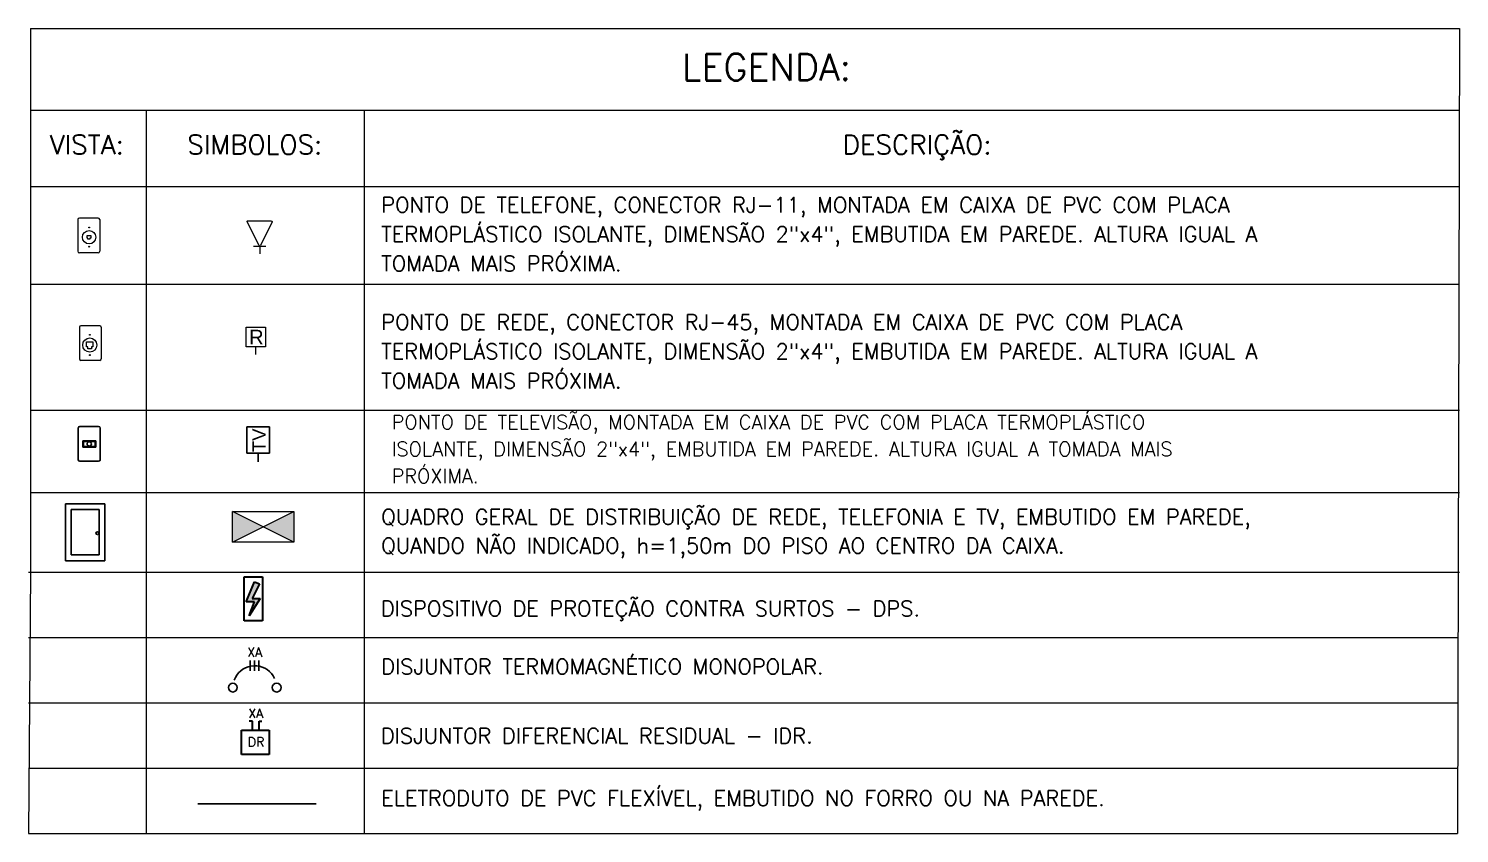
# Model space of a CAD drawing. Header units: millimetres. Extents: x 919107448 to 1838457809, y 576475876 to 1049404419.
# Drawn here: x 919230520 to 919231204, y 576497810 to 576498194 of the extents above; entities that cross this region are included whole.
import ezdxf
from ezdxf.enums import TextEntityAlignment as Align

# ---------------------------------------------------------------- set-up
doc = ezdxf.new("R2010")
doc.units = ezdxf.units.MM
for name, color, linetype in [('Diagrama Unifilar', 7, 'Continuous'), ('ELE - LEGENDA', 1, 'Continuous'), ('ELE-VISTAS-LATERAIS', 5, 'Continuous'), ('ENE-DISJUNTOR', 3, 'Continuous'), ('ENE-ELETRO_EMBUTIDO', 4, 'Continuous')]:
    doc.layers.add(name, color=color, linetype=linetype)
for name, color, linetype, lineweight in [('ELE-PONTOS DE FORÇA', 3, 'Continuous', 5), ('ELE-UNIFILAR', 2, 'Continuous', 5), ('ENE-DPS', 3, 'Continuous', 30), ('ENE-DR', 3, 'Continuous', 30), ('MTZ-TABELA', 1, 'Continuous', 0), ('PDF2_652_XOF-UN-G1$0$AR_Vista1', 7, 'Continuous', 0), ('PDF2_a-ins', 160, 'Continuous', 0), ('PDF2_Text', 162, 'Continuous', 0), ('TXT-NOTAS', 7, 'Continuous', 0), ('TXT-TITULO', 4, 'Continuous', 20)]:
    doc.layers.add(name, color=color, linetype=linetype, lineweight=lineweight)
doc.styles.add('PDF Arial', font='arial.ttf')
doc.styles.add('SIMPLEX', font='simplex.shx')
doc.styles.get("Standard").update_dxf_attribs({"font": 'arial.ttf'})
doc.styles.add('TXT-NOTAS', font='simplex.shx', dxfattribs={"height": 0.25})

# ---------------------------------------------------------------- blocks, each defined once
blk = doc.blocks.new('quadro de telefonia')
at = {"layer": 'PDF2_652_XOF-UN-G1$0$AR_Vista1'}
h = blk.add_hatch(color=252, dxfattribs=at)
h.dxf.hatch_style = 1
h.paths.add_polyline_path([(919228275.4, 576496278.4), (919228249.7, 576496278.4), (919228262.5, 576496252.7)])
h.paths.add_polyline_path([(919228249.7, 576496226.9), (919228275.4, 576496226.9), (919228262.5, 576496252.7)])
blk.add_lwpolyline([(919228275.4, 576496226.9), (919228249.7, 576496226.9), (919228249.7, 576496278.4), (919228275.4, 576496278.4), (919228275.4, 576496226.9), (919228249.7, 576496278.4), (919228275.4, 576496278.4), (919228249.7, 576496226.9)], dxfattribs=at)

msp = doc.modelspace()

# ---------------------------------------------------------------- hatches: boundary and pattern name
at = {"layer": 'ENE-DPS', "linetype": 'Continuous'}
msp.add_hatch(color=7, dxfattribs=at).paths.add_polyline_path([(919230630.76, 576497929.16), (919230627.27, 576497922.25), (919230631.11, 576497922.25), (919230625.87, 576497913.87), (919230628.31, 576497920.57), (919230624.3, 576497920.57), (919230628.31, 576497930.2)])

# ---------------------------------------------------------------- linework, layer by layer
at = {"layer": 'ELE - LEGENDA', "color": 6, "ltscale": 0.01}
for p, q in [((919230624.64, 576497991.62), (919230624.64, 576498004.18)), ((919230624.64, 576498004.18), (919230635.53, 576498004.18)), ((919230635.53, 576498004.18), (919230635.53, 576497991.62)), ((919230635.53, 576497991.62), (919230624.64, 576497991.62)), ((919230630.09, 576497991.62), (919230630.09, 576497987.43))]:
    msp.add_line(p, q, dxfattribs=at)
at = {"layer": 'ELE-PONTOS DE FORÇA', "color": 6}
for p, q in [((919230630.52, 576498090.75), (919230624.82, 576498102.07)), ((919230625.14, 576498102.6), (919230636.4, 576498102.6)), ((919230636.73, 576498102.07), (919230631.18, 576498090.75)), ((919230627.91, 576498090.55), (919230633.79, 576498090.55)), ((919230630.85, 576498090.55), (919230630.85, 576498086.88)), ((919230628.79, 576498042.36), (919230628.79, 576498038.69))]:
    msp.add_line(p, q, dxfattribs=at)
for centre, start, end in [((919230625.14, 576498102.23), 90, 206.74559), ((919230636.4, 576498102.23), 333.8673, 90), ((919230630.85, 576498090.92), 206.74559, 333.8673)]:
    msp.add_arc(centre, 0.367, start, end, dxfattribs=at)
at = {"layer": 'ELE-UNIFILAR', "color": 5}
for p, q in [((919230543.91, 576498103.16), (919230543.91, 576498088.01)), ((919230553.64, 576498103.88), (919230544.63, 576498103.88)), ((919230554.37, 576498103.16), (919230554.37, 576498088.01)), ((919230548.35, 576498095.59), (919230550.05, 576498095.59)), ((919230548.35, 576498094.3), (919230548.35, 576498095.59)), ((919230548.71, 576498094.3), (919230548.35, 576498094.3)), ((919230548.71, 576498093.76), (919230548.71, 576498094.3)), ((919230549.71, 576498093.76), (919230548.71, 576498093.76)), ((919230549.71, 576498094.3), (919230549.71, 576498093.76)), ((919230550.05, 576498094.3), (919230549.71, 576498094.3)), ((919230550.05, 576498095.59), (919230550.05, 576498094.3)), ((919230553.64, 576498087.28), (919230544.63, 576498087.28)), ((919230554.37, 576498052.49), (919230545.36, 576498052.49)), ((919230544.64, 576498051.77), (919230544.64, 576498036.62)), ((919230555.09, 576498051.77), (919230555.09, 576498036.62)), ((919230548.02, 576498044.74), (919230551.05, 576498044.74)), ((919230548.02, 576498042.44), (919230548.02, 576498044.74)), ((919230548.67, 576498042.44), (919230548.02, 576498042.44)), ((919230548.67, 576498041.49), (919230548.67, 576498042.44)), ((919230550.43, 576498041.49), (919230548.67, 576498041.49)), ((919230550.43, 576498042.44), (919230550.43, 576498041.49)), ((919230551.05, 576498042.44), (919230550.43, 576498042.44)), ((919230551.05, 576498044.74), (919230551.05, 576498042.44)), ((919230554.37, 576498035.9), (919230545.36, 576498035.9))]:
    msp.add_line(p, q, dxfattribs=at)
at = {"layer": 'ELE-UNIFILAR', "color": 5, "linetype": 'Continuous'}
for p, q in [((919230549.12, 576498099.36), (919230549.48, 576498099.36)), ((919230549.13, 576498090.25), (919230549.49, 576498090.25)), ((919230549.42, 576498048.16), (919230549.81, 576498048.16)), ((919230549.44, 576498038.47), (919230549.82, 576498038.47))]:
    msp.add_line(p, q, dxfattribs=at)
for centre, radius in [((919230549.29, 576498094.76), 3.19), ((919230549.29, 576498099.37), 0.182), ((919230549.31, 576498090.25), 0.182), ((919230549.61, 576498043.26), 3.39), ((919230549.61, 576498048.16), 0.194), ((919230549.63, 576498038.47), 0.194)]:
    msp.add_circle(centre, radius, dxfattribs=at)
at = {"layer": 'ELE-UNIFILAR', "color": 5}
for centre, start, end in [((919230544.63, 576498103.16), 90, 180), ((919230553.64, 576498103.16), 0, 90), ((919230544.63, 576498088.01), 180, 270), ((919230553.64, 576498088.01), 270, 0), ((919230545.36, 576498051.77), 90, 180), ((919230554.37, 576498051.77), 0, 90), ((919230545.36, 576498036.62), 180, 270), ((919230554.37, 576498036.62), 270, 0)]:
    msp.add_arc(centre, 0.723, start, end, dxfattribs=at)
at = {"layer": 'ELE-VISTAS-LATERAIS'}
for p, q in [((919230544.12, 576498003.6), (919230544.12, 576497988.45)), ((919230553.85, 576498004.32), (919230544.84, 576498004.32)), ((919230554.57, 576498003.6), (919230554.57, 576497988.45)), ((919230546.23, 576497997.56), (919230552.46, 576497997.56)), ((919230546.23, 576497997.56), (919230546.23, 576497994.49)), ((919230546.23, 576497994.49), (919230552.46, 576497994.49)), ((919230546.57, 576497997.21), (919230546.57, 576497994.83)), ((919230552.12, 576497997.21), (919230546.57, 576497997.21)), ((919230546.57, 576497994.83), (919230552.12, 576497994.83)), ((919230552.12, 576497994.83), (919230552.12, 576497997.21)), ((919230552.46, 576497994.49), (919230552.46, 576497997.56)), ((919230553.85, 576497987.72), (919230544.84, 576497987.72)), ((919230556.87, 576497967.39), (919230537.95, 576497967.39)), ((919230537.95, 576497967.39), (919230537.95, 576497940.22)), ((919230554.11, 576497964.64), (919230540.71, 576497964.64)), ((919230540.71, 576497964.64), (919230540.71, 576497942.98)), ((919230554.11, 576497942.98), (919230554.11, 576497964.64)), ((919230556.87, 576497940.22), (919230556.87, 576497967.39)), ((919230540.71, 576497942.98), (919230554.11, 576497942.98)), ((919230537.95, 576497940.22), (919230556.87, 576497940.22))]:
    msp.add_line(p, q, dxfattribs=at)
for centre, radius in [((919230549.34, 576497996.02), 1.03), ((919230553.24, 576497953.43), 0.679)]:
    msp.add_circle(centre, radius, dxfattribs=at)
for centre, start, end in [((919230544.84, 576498003.6), 90, 180), ((919230553.85, 576498003.6), 0, 90), ((919230544.84, 576497988.45), 180, 270), ((919230553.85, 576497988.45), 270, 0)]:
    msp.add_arc(centre, 0.723, start, end, dxfattribs=at)
at = {"layer": 'ENE-DISJUNTOR'}
for p, q in [((919230622.85, 576497888.46), (919230621.75, 576497887.65)), ((919230624.05, 576497889.12), (919230622.85, 576497888.46)), ((919230625.33, 576497889.62), (919230624.05, 576497889.12)), ((919230626.66, 576497889.94), (919230625.33, 576497889.62)), ((919230628.02, 576497890.09), (919230626.66, 576497889.94)), ((919230629.39, 576497890.06), (919230628.02, 576497890.09)), ((919230628.37, 576497887.62), (919230628.37, 576497892.51)), ((919230630.74, 576497889.85), (919230629.39, 576497890.06)), ((919230632.06, 576497889.47), (919230630.74, 576497889.85)), ((919230633.31, 576497888.92), (919230632.06, 576497889.47)), ((919230634.48, 576497888.21), (919230633.31, 576497888.92)), ((919230619.19, 576497884.47), (919230618.64, 576497883.21)), ((919230619.9, 576497885.64), (919230619.19, 576497884.47)), ((919230620.76, 576497886.71), (919230619.9, 576497885.64)), ((919230621.75, 576497887.65), (919230620.76, 576497886.71)), ((919230635.55, 576497887.35), (919230634.48, 576497888.21)), ((919230636.5, 576497886.36), (919230635.55, 576497887.35)), ((919230637.31, 576497885.26), (919230636.5, 576497886.36)), ((919230637.97, 576497884.06), (919230637.31, 576497885.26))]:
    msp.add_line(p, q, dxfattribs=at)
at = {"layer": 'ENE-DISJUNTOR', "linetype": 'Continuous'}
for p, q in [((919230626.28, 576497887.62), (919230626.28, 576497892.51)), ((919230630.47, 576497887.62), (919230630.47, 576497892.51))]:
    msp.add_line(p, q, dxfattribs=at)
at = {"layer": 'ENE-DISJUNTOR'}
for centre in [(919230618.01, 576497879.63), (919230638.95, 576497879.63)]:
    msp.add_circle(centre, 2.09, dxfattribs=at)
at = {"layer": 'ENE-DPS'}
for p, q in [((919230623.43, 576497911.57), (919230623.43, 576497932.51)), ((919230623.43, 576497932.51), (919230632.15, 576497932.51)), ((919230624.3, 576497920.57), (919230628.31, 576497930.2)), ((919230628.31, 576497930.2), (919230630.76, 576497929.16)), ((919230632.15, 576497932.51), (919230632.15, 576497911.57)), ((919230630.76, 576497929.16), (919230627.27, 576497922.25)), ((919230628.31, 576497920.57), (919230624.3, 576497920.57)), ((919230631.11, 576497922.25), (919230625.87, 576497913.87)), ((919230625.87, 576497913.87), (919230628.31, 576497920.57)), ((919230627.27, 576497922.25), (919230631.11, 576497922.25)), ((919230632.15, 576497911.57), (919230623.43, 576497911.57))]:
    msp.add_line(p, q, dxfattribs=at)
at = {"layer": 'ENE-DR'}
for p, q in [((919230627.44, 576497863.59), (919230625.84, 576497863.59)), ((919230627.44, 576497859.3), (919230627.44, 576497863.59)), ((919230630.5, 576497859.3), (919230630.5, 576497863.59)), ((919230630.5, 576497863.59), (919230631.82, 576497863.59)), ((919230622.11, 576497859.3), (919230635.3, 576497859.3)), ((919230622.11, 576497847.65), (919230622.11, 576497859.3)), ((919230635.3, 576497859.3), (919230635.3, 576497847.65)), ((919230635.3, 576497847.65), (919230622.11, 576497847.65))]:
    msp.add_line(p, q, dxfattribs=at)
at = {"layer": 'ENE-ELETRO_EMBUTIDO', "ltscale": 0.1}
msp.add_line((919230601.31, 576497824.18), (919230657.78, 576497824.18), dxfattribs=at)
at = {"layer": 'MTZ-TABELA', "color": 240}
for p, q in [((919230521.32, 576498194.37), (919230521.32, 576497934.81)), ((919230521.32, 576498194.37), (919231204.29, 576498194.37)), ((919231204.29, 576498194.37), (919231203.34, 576497810.03)), ((919230521.32, 576498155.42), (919231204.29, 576498155.42)), ((919230576.61, 576498155.42), (919230576.61, 576497934.81)), ((919230680.8, 576498155.42), (919230680.8, 576497810.03)), ((919230521.32, 576498118.91), (919231204.29, 576498118.91)), ((919230521.32, 576498072.39), (919231204.29, 576498072.39)), ((919230521.32, 576498012.21), (919231204.29, 576498012.21)), ((919230521.32, 576497972.82), (919231204.29, 576497972.82)), ((919230521.32, 576497934.81), (919230520.37, 576497810.03)), ((919230576.61, 576497934.81), (919230576.61, 576497810.03)), ((919230520.37, 576497903.61), (919231203.34, 576497903.61)), ((919230520.37, 576497872.42), (919231203.34, 576497872.42)), ((919230520.37, 576497841.22), (919231203.34, 576497841.22)), ((919230520.37, 576497810.03), (919231203.34, 576497810.03))]:
    msp.add_line(p, q, dxfattribs=at)
at = {"layer": 'MTZ-TABELA', "color": 1}
msp.add_line((919230520.37, 576497934.81), (919231203.34, 576497934.81), dxfattribs=at)
at = {"layer": 'MTZ-TABELA'}
msp.add_line((919230521.32, 576497934.81), (919231204.29, 576497934.81), dxfattribs=at)
at = {"layer": 'PDF2_a-ins', "color": 6, "lineweight": 20}
for p, q in [((919230624.35, 576498042.36), (919230624.35, 576498051.79)), ((919230624.35, 576498051.79), (919230633.6, 576498051.79)), ((919230633.6, 576498051.79), (919230633.6, 576498042.36)), ((919230633.6, 576498042.36), (919230624.35, 576498042.36))]:
    msp.add_line(p, q, dxfattribs=at)

# ---------------------------------------------------------------- block references
at = {"layer": 'ENE-ELETRO_EMBUTIDO', "xscale": 0.5706576845183664, "yscale": 0.5706576845183664, "zscale": 0.5706576845183664, "rotation": 270}
msp.add_blockref('quadro de telefonia', (590248615.81, 1101062628.22), dxfattribs=at)

# ---------------------------------------------------------------- texts
at = {"layer": 'Diagrama Unifilar', "color": 3, "style": 'SIMPLEX'}
for p in [(919230624.88, 576497894.35), (919230625.36, 576497865.15)]:
    msp.add_text('XA', height=4.367, dxfattribs=at).set_placement(p)
at = {"layer": 'ELE - LEGENDA', "color": 6}
msp.add_text('TV', height=6.282, rotation=90, dxfattribs=at).set_placement((919230635.54, 576497997.76), align=Align.BOTTOM_CENTER)
at = {"layer": 'ENE-DR', "style": 'SIMPLEX'}
msp.add_text('DR', height=4.456, dxfattribs=at).set_placement((919230625.11, 576497851.47))
at = {"layer": 'PDF2_Text', "color": 6, "style": 'PDF Arial'}
msp.add_text('R', height=6.91, dxfattribs=at).set_placement((919230625.75, 576498043.63))
at = {"layer": 'TXT-NOTAS', "style": 'TXT-NOTAS'}
for s, height, p in [('PONTO DE TELEFONE, CONECTOR RJ-11, MONTADA EM CAIXA DE PVC COM PLACA', 7.342, (919230688.94, 576498106.5)), ('TERMOPLÁSTICO ISOLANTE, DIMENSÃO 2"x4", EMBUTIDA EM PAREDE. ALTURA IGUAL A', 7.342, (919230688.94, 576498092.51)), ('TOMADA MAIS PRÓXIMA.', 7.342, (919230688.94, 576498078.49)), ('PONTO DE REDE, CONECTOR RJ-45, MONTADA EM CAIXA DE PVC COM PLACA', 7.342, (919230688.94, 576498050.56)), ('TERMOPLÁSTICO ISOLANTE, DIMENSÃO 2"x4", EMBUTIDA EM PAREDE. ALTURA IGUAL A', 7.342, (919230688.94, 576498036.58)), ('TOMADA MAIS PRÓXIMA.', 7.342, (919230688.94, 576498022.55)), ('PONTO DE TELEVISÃO, MONTADA EM CAIXA DE PVC COM PLACA TERMOPLÁSTICO', 6.7465, (919230693.88, 576498003.09)), ('ISOLANTE, DIMENSÃO 2"x4", EMBUTIDA EM PAREDE. ALTURA IGUAL A TOMADA MAIS', 6.7465, (919230693.88, 576497990.21)), ('PRÓXIMA.', 6.747, (919230693.88, 576497977.32)), ('QUADRO GERAL DE DISTRIBUIÇÃO DE REDE, TELEFONIA E TV, EMBUTIDO EM PAREDE,', 7.342, (919230688.94, 576497957.48)), ('QUANDO NÃO INDICADO, h=1,50m DO PISO AO CENTRO DA CAIXA.', 7.342, (919230688.94, 576497943.77)), ('DISPOSITIVO DE PROTEÇÃO CONTRA SURTOS - DPS.', 7.342, (919230688.75, 576497913.7)), ('DISJUNTOR TERMOMAGNÉTICO MONOPOLAR.', 7.342, (919230688.94, 576497885.99)), ('DISJUNTOR DIFERENCIAL RESIDUAL - IDR.', 7.342, (919230688.75, 576497852.97)), ('ELETRODUTO DE PVC FLEXÍVEL, EMBUTIDO NO FORRO OU NA PAREDE.', 7.342, (919230688.94, 576497823.18))]:
    msp.add_text(s, height=height, dxfattribs=at).set_placement(p)
at = {"layer": 'TXT-TITULO', "color": 3, "style": 'TXT-NOTAS'}
for s, height, p in [('LEGENDA:', 12.848, (919230873.09, 576498175.97)), ('VISTA:', 9.177, (919230548.18, 576498138.94)), ('SIMBOLOS:', 9.177, (919230628.49, 576498138.94)), ('DESCRIÇÃO:', 9.177, (919230945.03, 576498138.94))]:
    msp.add_text(s, height=height, dxfattribs=at).set_placement(p, align=Align.MIDDLE_CENTER)

doc.saveas('drawing.dxf')
